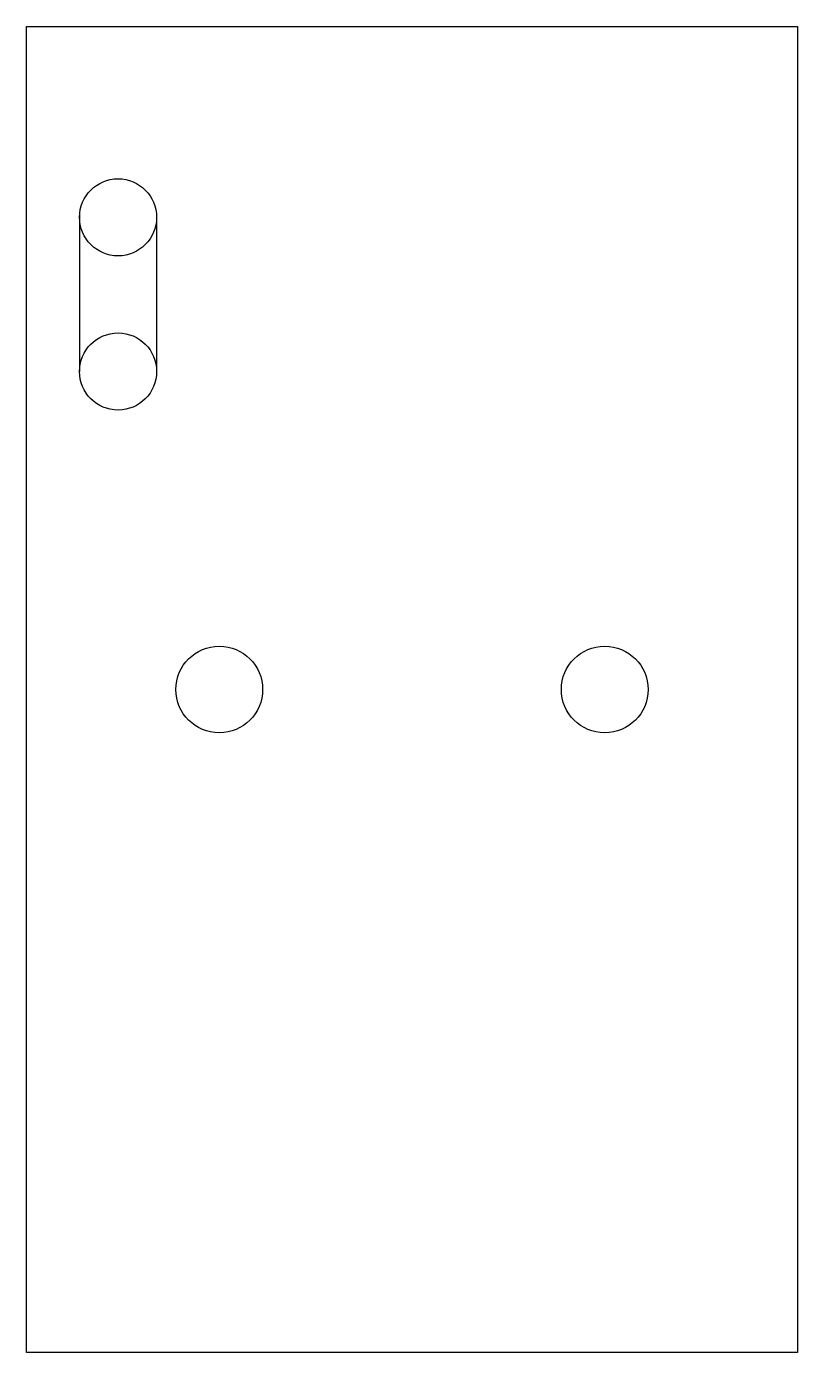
# Model space of a CAD drawing. Header units: millimetres. Extents: x 0 to 40, y -157.5 to -88.7.
import ezdxf

# ---------------------------------------------------------------- set-up
doc = ezdxf.new("R2010")
doc.units = ezdxf.units.MM
doc.layers.get('0').update_dxf_attribs({"linetype": 'CONTINUOUS'})

msp = doc.modelspace()

# ---------------------------------------------------------------- linework, layer by layer
for p, q in [((2.756, -98.425), (2.75, -98.569)), ((2.75, -98.586), (2.75, -106.586)), ((6.75, -98.586), (6.75, -106.586))]:
    msp.add_line(p, q)
msp.add_lwpolyline([(0, -88.686), (40, -88.686), (40, -157.486), (0, -157.486)], close=True)
for centre, radius in [((4.75, -98.586), 2), ((4.75, -98.586), 2), ((4.75, -106.586), 2), ((4.75, -106.586), 2), ((10, -123.086), 2.25), ((30, -123.086), 2.25)]:
    msp.add_circle(centre, radius)

doc.saveas('drawing.dxf')
